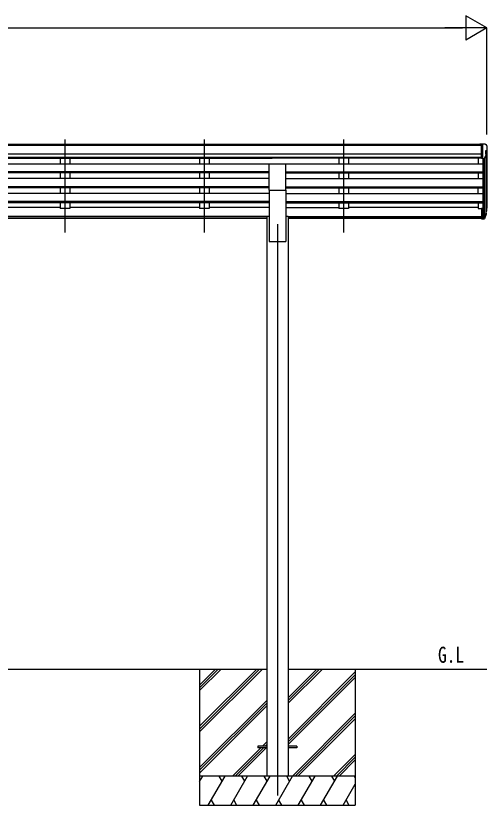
# Model space of a CAD drawing. Units: millimetres, scale not verified. Extents: x -10512 to 10512, y -7425 to 7425.
# Drawn here: x -507 to 1916, y -4212 to -152 of the extents above; entities that cross this region are included whole.
import ezdxf
from ezdxf.enums import TextEntityAlignment as Align

# ---------------------------------------------------------------- set-up
doc = ezdxf.new("R2010")
doc.units = ezdxf.units.MM
doc.header["$LTSCALE"] = 40
for name, color, linetype in [('0-2_USER1', 3, 'Continuous'), ('0-3_YKK_12', 2, 'Continuous'), ('0-4_YKK_13', 4, 'Continuous'), ('0-5_YKK_A1', 4, 'Continuous'), ('0-6_YKK_D', 6, 'Continuous')]:
    doc.layers.add(name, color=color, linetype=linetype)
doc.styles.add('ＭＳ ゴシック', font='')
doc.styles.get('ＭＳ ゴシック').set_extended_font_data('MS Gothic')

msp = doc.modelspace()

# ---------------------------------------------------------------- linework, layer by layer
at = {"layer": '0-3_YKK_12'}
for p, q in [((-254.45, -789.39), (-254.45, -1266.9)), ((-254.45, -789.39), (-254.45, -1266.9)), ((461.55, -789.39), (461.55, -1266.9)), ((461.55, -789.39), (461.55, -1266.9)), ((1177.55, -789.39), (1177.55, -1266.9)), ((1177.55, -789.39), (1177.55, -1266.9)), ((837.55, -1223.94), (837.55, -4162.5))]:
    msp.add_line(p, q, dxfattribs=at)
at = {"layer": '0-4_YKK_13'}
for p, q in [((1887.05, -813.36), (1877.05, -813.44)), ((1887.05, -813.36), (1877.05, -813.44)), ((1877.05, -814.96), (1877.05, -813.44)), ((1877.05, -814.96), (1877.05, -813.44)), ((1887.05, -885.34), (1887.05, -813.36)), ((1905.55, -813.36), (1887.05, -813.36)), ((1887.05, -885.34), (1887.05, -813.36)), ((1905.55, -813.36), (1887.05, -813.36)), ((1893.55, -886.34), (1893.55, -813.36)), ((1893.55, -886.34), (1893.55, -813.36)), ((1905.55, -813.36), (1907.88, -813.5)), ((1905.55, -813.36), (1907.88, -813.5)), ((1907.55, -847.87), (1907.55, -864.15)), ((1907.55, -847.87), (1907.55, -864.15)), ((1913.02, -844.54), (1907.7, -847.61)), ((1913.02, -844.54), (1907.7, -847.61)), ((1908.64, -813.92), (1912.71, -819.73)), ((1908.64, -813.92), (1912.71, -819.73)), ((1915.55, -822.73), (1915.55, -823.36)), ((1915.55, -822.73), (1915.55, -823.36)), ((1887.05, -885.34), (1893.55, -885.34)), ((1887.05, -885.34), (1893.55, -885.34)), ((1893.55, -886.34), (1898.76, -886.02)), ((1893.55, -886.34), (1898.76, -886.02)), ((1901.17, -884.53), (1910.18, -868.93)), ((1901.17, -884.53), (1910.18, -868.93)), ((795.05, -1048.56), (795.05, -913.34)), ((795.05, -913.34), (880.05, -913.34)), ((880.05, -1048.56), (880.05, -913.34)), ((795.05, -1048.56), (880.05, -1048.56)), ((1887.05, -1142.51), (1887.05, -1196.55)), ((1887.05, -1142.51), (1893.55, -1142.51)), ((1893.55, -1142.51), (1893.55, -1197.29)), ((1899.98, -1186.87), (1907.74, -1171.46)), ((1909.19, -1171.82), (1900.99, -1188)), ((1909.8, -1172.38), (1900.99, -1195.93)), ((1911.85, -1155.33), (1908.58, -1162.39)), ((1912.46, -1156.7), (1908.58, -1164.65)), ((1910.14, -1167.98), (1909.8, -1172.38)), ((1887.05, -1182.65), (1893.55, -1182.65)), ((1887.05, -1187.53), (1893.55, -1187.53)), ((1887.05, -1196.55), (1893.55, -1196.55)), ((1893.55, -1187.55), (1898.68, -1187.55)), ((1893.55, -1189.35), (1898.4, -1189.35)), ((1893.55, -1197.29), (1898.4, -1197.29)), ((737.55, -3908), (737.55, -3917)), ((782.55, -3908), (737.55, -3908)), ((782.55, -3917), (737.55, -3917)), ((937.55, -3908), (892.55, -3908)), ((937.55, -3917), (892.55, -3917)), ((937.55, -3908), (937.55, -3917))]:
    msp.add_line(p, q, dxfattribs=at)
for centre, radius, start, end in [((1907.85, -847.87), 0.3, 120, 180), ((1907.85, -847.87), 0.3, 120, 180), ((1907.82, -814.5), 1, 35, 86.5), ((1907.82, -814.5), 1, 35, 86.5), ((1912.55, -822.73), 3, 0, 87), ((1912.55, -822.73), 3, 0, 87), ((1908.64, -840.17), 6.18, 315.00103, 354.2965), ((1908.65, -840.17), 6.18, 315.00103, 354.2965), ((1713.55, -823.36), 202, 355.05096, 0), ((1713.55, -823.36), 202, 355.05096, 0), ((1898.58, -883.03), 3, 273.5, 330), ((1898.58, -883.03), 3, 273.5, 330), ((1907.85, -864.15), 0.3, 180, 265.2833), ((1907.85, -864.15), 0.3, 180, 265.2833), ((1907.58, -867.43), 3, 330, 85.2833), ((1907.58, -867.43), 3, 330, 85.2833), ((1882.96, -1145.83), 30.41, 341.80266, 352.8448), ((1884.37, -1147.59), 29.53, 342.01856, 353.49194)]:
    msp.add_arc(centre, radius, start, end, dxfattribs=at)
for centre, major_axis, ratio, start_param, end_param in [((1823.63, -1147.92), (88.05, 0), 0.90356, 5.9828017, 6.0168888), ((1908.84, -1167.98), (-1.3, 0), 0.90356, 2.9359903, 4.9130961), ((1822.92, -1151.79), (89.07, 0), 0.90356, 6.0316505, 6.077583), ((1825.69, -1141.34), (-87.93, 4.42), 0.541684, 3.060334, 3.2172517), ((1824.9, -1148.02), (89.06, 1.43), 0.57596, 6.1985533, 6.3701348), ((1898.4, -1186.64), (3, 0), 0.90356, 4.712389, 5.7595865), ((1898.4, -1194.58), (-3, 0), 0.90356, 1.5707963, 2.6179939), ((1898.68, -1186.19), (1.5, 0), 0.90356, 4.712389, 5.7595865)]:
    msp.add_ellipse(centre, major_axis=major_axis, ratio=ratio, start_param=start_param, end_param=end_param, dxfattribs=at)
at = {"layer": '0-5_YKK_A1'}
for p, q in [((1887.05, -814.96), (-3111.95, -814.96)), ((1887.05, -820.18), (-3111.95, -820.18)), ((1913.55, -843.93), (1913.55, -1142.15)), ((1887.05, -863.71), (-3111.95, -863.71)), ((1887.05, -881.56), (-3111.95, -881.56)), ((-3111.95, -884.81), (810.05, -884.81)), ((-279.45, -884.81), (-279.45, -913.15)), ((-229.45, -884.81), (-229.45, -913.15)), ((436.55, -884.81), (436.55, -913.15)), ((486.55, -884.81), (486.55, -913.15)), ((1887.05, -884.91), (810.05, -884.81)), ((1152.55, -884.81), (1152.55, -913.15)), ((1202.55, -884.81), (1202.55, -913.15)), ((1868.55, -884.81), (1868.55, -913.15)), ((1893.55, -886.34), (1893.55, -1142.51)), ((1899.55, -885.87), (1899.56, -1187.29)), ((1908.58, -871.7), (1908.58, -1168.86)), ((-3118.45, -913.15), (1893.55, -913.15)), ((795.05, -955.03), (-2019.95, -955.03)), ((795.05, -956.53), (-2019.95, -956.53)), ((795.05, -960.85), (-2019.95, -960.85)), ((-279.45, -960.85), (-279.45, -989.59)), ((-229.45, -960.85), (-229.45, -989.59)), ((436.55, -960.85), (436.55, -989.59)), ((486.55, -960.85), (486.55, -989.59)), ((880.05, -955.03), (1893.55, -955.03)), ((880.05, -956.53), (1893.55, -956.53)), ((880.05, -960.85), (1893.55, -960.85)), ((1152.55, -960.85), (1152.55, -989.59)), ((1202.55, -960.85), (1202.55, -989.59)), ((1868.55, -960.85), (1868.55, -989.59)), ((795.05, -989.59), (-2019.95, -989.59)), ((880.05, -989.59), (1893.55, -989.59)), ((795.05, -1031.47), (-2019.95, -1031.47)), ((795.05, -1032.97), (-2019.95, -1032.97)), ((795.05, -1037.28), (-2019.95, -1037.28)), ((-279.45, -1037.28), (-279.45, -1066.03)), ((-229.45, -1037.28), (-229.45, -1066.03)), ((436.55, -1037.28), (436.55, -1066.03)), ((486.55, -1037.28), (486.55, -1066.03)), ((795.05, -1048.56), (795.05, -1312.5)), ((880.05, -1031.47), (1893.55, -1031.47)), ((880.05, -1032.97), (1893.55, -1032.97)), ((880.05, -1037.28), (1893.55, -1037.28)), ((880.05, -1048.56), (880.05, -1312.5)), ((1152.55, -1037.28), (1152.55, -1066.03)), ((1202.55, -1037.28), (1202.55, -1066.03)), ((1868.55, -1066.03), (1868.55, -1037.28)), ((795.05, -1066.03), (-2019.95, -1066.03)), ((880.05, -1066.03), (1893.55, -1066.03)), ((795.05, -1107.91), (-2019.95, -1107.91)), ((795.05, -1109.4), (-2019.95, -1109.4)), ((795.05, -1113.72), (-2019.95, -1113.72)), ((-279.45, -1113.72), (-279.45, -1143.15)), ((-229.45, -1113.72), (-229.45, -1143.15)), ((436.55, -1113.72), (436.55, -1143.15)), ((486.55, -1113.72), (486.55, -1143.15)), ((880.05, -1107.91), (1893.55, -1107.91)), ((880.05, -1109.4), (1893.55, -1109.4)), ((880.05, -1113.72), (1893.55, -1113.72)), ((1152.55, -1113.72), (1152.55, -1143.15)), ((1202.55, -1113.72), (1202.55, -1143.15)), ((1868.55, -1113.72), (1868.55, -1143.15)), ((-279.45, -1138.2), (-945.45, -1138.2)), ((-229.45, -1143.15), (-279.45, -1143.15)), ((436.55, -1138.2), (-229.45, -1138.2)), ((486.55, -1143.15), (436.55, -1143.15)), ((795.05, -1138.2), (486.55, -1138.2)), ((880.05, -1138.2), (1152.55, -1138.2)), ((1202.55, -1143.15), (1152.55, -1143.15)), ((1868.55, -1138.2), (1202.55, -1138.2)), ((1868.55, -1143.15), (1887.05, -1143.15)), ((782.55, -1185.22), (-2007.45, -1185.22)), ((782.55, -1186.61), (-2007.45, -1186.61)), ((782.55, -1194.3), (-2007.45, -1194.3)), ((782.55, -1182.51), (782.55, -4062.5)), ((782.55, -1182.51), (795.05, -1182.51)), ((880.05, -1182.51), (892.55, -1182.51)), ((892.55, -1182.51), (892.55, -4062.5)), ((892.55, -1185.22), (1887.05, -1185.22)), ((892.55, -1186.61), (1887.05, -1186.61)), ((1887.05, -1194.3), (892.55, -1194.3)), ((795.05, -1312.5), (880.05, -1312.5)), ((-2007.45, -3512.5), (782.55, -3512.5)), ((437.55, -3512.5), (437.55, -4212.5)), ((437.55, -3806.68), (731.73, -3512.5)), ((437.55, -3820.82), (745.87, -3512.5)), ((437.55, -3834.96), (760.01, -3512.5)), ((437.55, -3622.83), (547.88, -3512.5)), ((437.55, -3608.69), (533.74, -3512.5)), ((437.55, -3594.55), (519.6, -3512.5)), ((892.55, -3512.5), (1913.55, -3512.5)), ((892.55, -3688.33), (1068.38, -3512.5)), ((892.55, -3674.19), (1054.24, -3512.5)), ((892.55, -3660.05), (1040.1, -3512.5)), ((892.55, -3872.18), (1237.55, -3527.18)), ((1237.55, -3512.5), (1237.55, -4212.5)), ((892.55, -3886.32), (1237.55, -3541.32)), ((892.55, -3900.46), (1237.55, -3555.46)), ((437.55, -4018.81), (782.55, -3673.81)), ((437.55, -4032.95), (782.55, -3687.95)), ((437.55, -4047.09), (782.55, -3702.09)), ((914.36, -4062.5), (1237.55, -3739.31)), ((928.5, -4062.5), (1237.55, -3753.45)), ((942.64, -4062.5), (1237.55, -3767.59)), ((760.49, -3908), (782.55, -3885.94)), ((605.99, -4062.5), (751.49, -3917)), ((620.13, -4062.5), (765.63, -3917)), ((634.28, -4062.5), (779.78, -3917)), ((774.63, -3908), (782.55, -3900.08)), ((1126.49, -4062.5), (1237.55, -3951.44)), ((1140.63, -4062.5), (1237.55, -3965.58)), ((1154.78, -4062.5), (1237.55, -3979.73)), ((1237.55, -4062.5), (437.55, -4062.5)), ((437.55, -4090), (453.43, -4062.5)), ((482.3, -4212.5), (568.9, -4062.5)), ((553.9, -4088.48), (538.9, -4062.5)), ((597.77, -4212.5), (684.37, -4062.5)), ((669.37, -4088.48), (654.37, -4062.5)), ((713.24, -4212.5), (799.84, -4062.5)), ((784.84, -4088.48), (769.84, -4062.5)), ((828.71, -4212.5), (915.31, -4062.5)), ((900.31, -4088.48), (885.31, -4062.5)), ((944.18, -4212.5), (1030.78, -4062.5)), ((1015.78, -4088.48), (1000.78, -4062.5)), ((1059.65, -4212.5), (1146.25, -4062.5)), ((1116.25, -4062.5), (1131.25, -4088.48)), ((1231.72, -4062.5), (1237.55, -4072.6)), ((1175.12, -4212.5), (1237.55, -4104.36)), ((437.55, -4212.5), (1237.55, -4212.5)), ((497.29, -4186.52), (512.29, -4212.5)), ((612.76, -4186.52), (627.76, -4212.5)), ((728.24, -4186.52), (743.24, -4212.5)), ((843.71, -4186.52), (858.7, -4212.5)), ((959.18, -4186.52), (974.17, -4212.5)), ((1074.65, -4186.52), (1089.64, -4212.5)), ((1190.11, -4186.52), (1205.11, -4212.5))]:
    msp.add_line(p, q, dxfattribs=at)
at = {"layer": '0-6_YKK_D'}
for p, q in [((1913.55, -214.96), (1805.3, -152.46)), ((1805.3, -152.46), (1805.3, -277.46)), ((-3013.45, -214.96), (1788.55, -214.96)), ((1913.55, -214.96), (1697.04, -214.96)), ((1913.55, -214.96), (1805.3, -277.46)), ((1913.55, -763.36), (1913.55, -213.96))]:
    msp.add_line(p, q, dxfattribs=at)

# ---------------------------------------------------------------- texts
at = {"layer": '0-2_USER1', "style": 'ＭＳ ゴシック', "width": 0.8}
msp.add_text('G.L', height=82.48, dxfattribs=at).set_placement((1662.5, -3504.5), align=Align.BOTTOM_LEFT)

doc.saveas('drawing.dxf')
